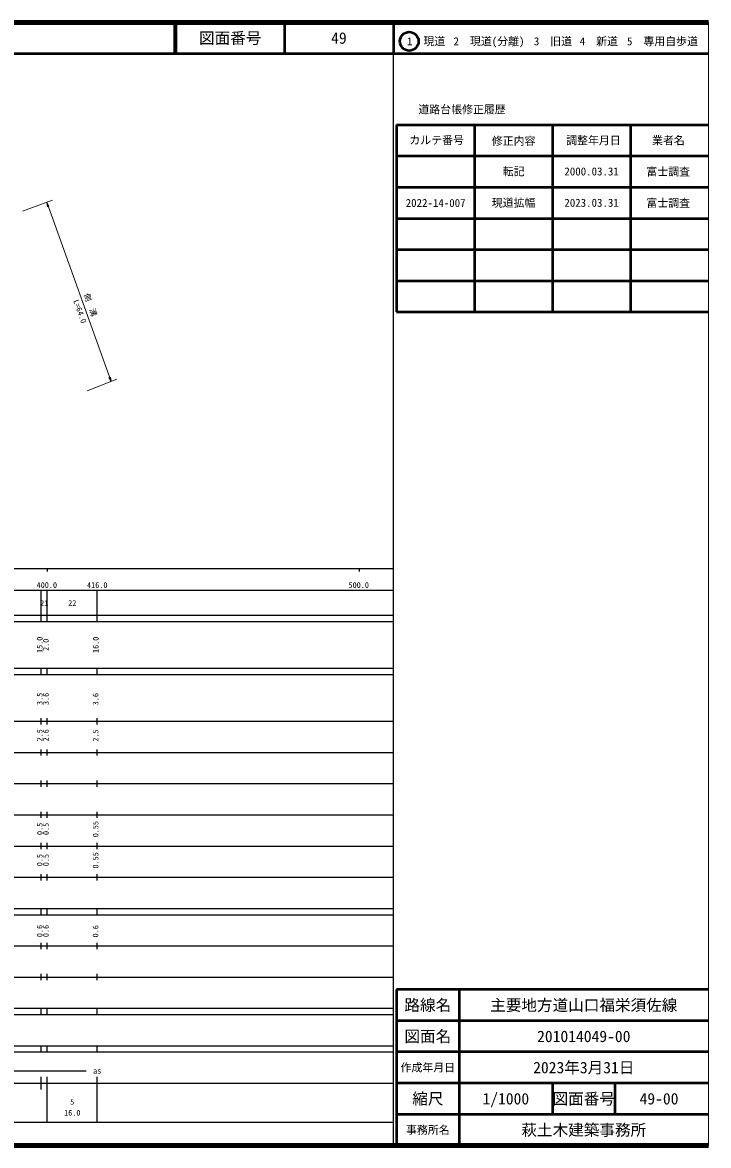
# Model space of a CAD drawing. Units: millimetres, scale not verified. Extents: x 40000 to 680000, y 20000 to 380000.
# Drawn here: x 460028 to 680000, y 20000 to 380000 of the extents above; entities that cross this region are included whole.
import ezdxf
from ezdxf.enums import TextEntityAlignment as Align

# ---------------------------------------------------------------- set-up
doc = ezdxf.new("R2010")
doc.units = ezdxf.units.MM
doc.header["$LTSCALE"] = 1000
for name, color, linetype, lineweight in [('M-STR-STR3', 7, 'Continuous', 13), ('M-TTL', 2, 'Continuous', 140), ('M-TTL-BAND', 7, 'Continuous', 25), ('M-TTL-FRAM', 2, 'Continuous', 50), ('M-TTL-LINE', 7, 'Continuous', 50)]:
    doc.layers.add(name, color=color, linetype=linetype, lineweight=lineweight)
doc.layers.add('M-TTL-TXT', color=7, linetype='Continuous')
doc.styles.add('ＭＳ ゴシック', font='')
doc.styles.get('ＭＳ ゴシック').set_extended_font_data('MS Gothic')

# ---------------------------------------------------------------- blocks, each defined once
blk = doc.blocks.new('open_arrow')
at = {"color": 0, "linetype": 'Continuous', "lineweight": -2}
blk.add_lwpolyline([(7.5, 1.25), (0, 0), (7.5, -1.25)], dxfattribs=at)

msp = doc.modelspace()

# ---------------------------------------------------------------- linework, layer by layer
at = {"layer": 'M-STR-STR3'}
for p, q in [((460059, 319495), (469693, 323053)), ((467817, 322360), (488468, 264895)), ((480765, 261876), (490331, 265625))]:
    msp.add_line(p, q, dxfattribs=at)
at = {"layer": 'M-TTL'}
for p, q in [((680000, 380000), (40000, 380000)), ((40000, 20000), (680000, 20000))]:
    msp.add_line(p, q, dxfattribs=at)
at = {"layer": 'M-TTL', "lineweight": 13}
msp.add_line((680000, 20000), (680000, 380000), dxfattribs=at)
at = {"layer": 'M-TTL-BAND'}
for p, q in [((579000, 20000), (579000, 370000)), ((40000, 205000), (579000, 205000)), ((468000, 205000), (468000, 204000)), ((568000, 205000), (568000, 204000)), ((68000, 198000), (579000, 198000)), ((466000, 188000), (466000, 198000)), ((468000, 188000), (468000, 198000)), ((484000, 188000), (484000, 198000)), ((484000, 188000), (484000, 198000)), ((484000, 188000), (484000, 198000)), ((484000, 188000), (484000, 198000)), ((484000, 188000), (484000, 198000)), ((484000, 188000), (484000, 198000)), ((484000, 188000), (484000, 198000)), ((484000, 188000), (484000, 198000)), ((484000, 188000), (484000, 198000)), ((484000, 188000), (484000, 198000)), ((40000, 190000), (579000, 190000)), ((40000, 188000), (579000, 188000)), ((40000, 173000), (579000, 173000)), ((466000, 171000), (466000, 173000)), ((468000, 171000), (468000, 173000)), ((484000, 171000), (484000, 173000)), ((484000, 171000), (484000, 173000)), ((484000, 171000), (484000, 173000)), ((484000, 171000), (484000, 173000)), ((484000, 171000), (484000, 173000)), ((484000, 171000), (484000, 173000)), ((484000, 171000), (484000, 173000)), ((484000, 171000), (484000, 173000)), ((484000, 171000), (484000, 173000)), ((484000, 171000), (484000, 173000)), ((40000, 171000), (579000, 171000)), ((40000, 156000), (579000, 156000)), ((466000, 155000), (466000, 157000)), ((468000, 155000), (468000, 157000)), ((484000, 155000), (484000, 157000)), ((484000, 155000), (484000, 157000)), ((484000, 155000), (484000, 157000)), ((484000, 155000), (484000, 157000)), ((484000, 155000), (484000, 157000)), ((484000, 155000), (484000, 157000)), ((484000, 155000), (484000, 157000)), ((484000, 155000), (484000, 157000)), ((484000, 155000), (484000, 157000)), ((484000, 155000), (484000, 157000)), ((46000, 146000), (579000, 146000)), ((466000, 145000), (466000, 147000)), ((468000, 145000), (468000, 147000)), ((484000, 145000), (484000, 147000)), ((484000, 145000), (484000, 147000)), ((484000, 145000), (484000, 147000)), ((484000, 145000), (484000, 147000)), ((484000, 145000), (484000, 147000)), ((484000, 145000), (484000, 147000)), ((484000, 145000), (484000, 147000)), ((484000, 145000), (484000, 147000)), ((484000, 145000), (484000, 147000)), ((484000, 145000), (484000, 147000)), ((466000, 135000), (466000, 137000)), ((468000, 135000), (468000, 137000)), ((484000, 135000), (484000, 137000)), ((484000, 135000), (484000, 137000)), ((484000, 135000), (484000, 137000)), ((484000, 135000), (484000, 137000)), ((484000, 135000), (484000, 137000)), ((484000, 135000), (484000, 137000)), ((484000, 135000), (484000, 137000)), ((484000, 135000), (484000, 137000)), ((484000, 135000), (484000, 137000)), ((484000, 135000), (484000, 137000)), ((52000, 136000), (579000, 136000)), ((46000, 126000), (579000, 126000)), ((466000, 125000), (466000, 127000)), ((468000, 125000), (468000, 127000)), ((484000, 125000), (484000, 127000)), ((484000, 125000), (484000, 127000)), ((484000, 125000), (484000, 127000)), ((484000, 125000), (484000, 127000)), ((484000, 125000), (484000, 127000)), ((484000, 125000), (484000, 127000)), ((484000, 125000), (484000, 127000)), ((484000, 125000), (484000, 127000)), ((484000, 125000), (484000, 127000)), ((484000, 125000), (484000, 127000)), ((52000, 116000), (579000, 116000)), ((466000, 115000), (466000, 117000)), ((468000, 115000), (468000, 117000)), ((484000, 115000), (484000, 117000)), ((484000, 115000), (484000, 117000)), ((484000, 115000), (484000, 117000)), ((484000, 115000), (484000, 117000)), ((484000, 115000), (484000, 117000)), ((484000, 115000), (484000, 117000)), ((484000, 115000), (484000, 117000)), ((484000, 115000), (484000, 117000)), ((484000, 115000), (484000, 117000)), ((484000, 115000), (484000, 117000)), ((46000, 106000), (579000, 106000)), ((466000, 105000), (466000, 107000)), ((468000, 105000), (468000, 107000)), ((484000, 105000), (484000, 107000)), ((484000, 105000), (484000, 107000)), ((484000, 105000), (484000, 107000)), ((484000, 105000), (484000, 107000)), ((484000, 105000), (484000, 107000)), ((484000, 105000), (484000, 107000)), ((484000, 105000), (484000, 107000)), ((484000, 105000), (484000, 107000)), ((484000, 105000), (484000, 107000)), ((484000, 105000), (484000, 107000)), ((40000, 96000), (579000, 96000)), ((40000, 94000), (579000, 94000)), ((466000, 94000), (466000, 96000)), ((468000, 94000), (468000, 96000)), ((484000, 94000), (484000, 96000)), ((484000, 94000), (484000, 96000)), ((484000, 94000), (484000, 96000)), ((484000, 94000), (484000, 96000)), ((484000, 94000), (484000, 96000)), ((484000, 94000), (484000, 96000)), ((484000, 94000), (484000, 96000)), ((484000, 94000), (484000, 96000)), ((484000, 94000), (484000, 96000)), ((484000, 94000), (484000, 96000)), ((49000, 84000), (579000, 84000)), ((466000, 83000), (466000, 85000)), ((468000, 83000), (468000, 85000)), ((484000, 83000), (484000, 85000)), ((484000, 83000), (484000, 85000)), ((484000, 83000), (484000, 85000)), ((484000, 83000), (484000, 85000)), ((484000, 83000), (484000, 85000)), ((484000, 83000), (484000, 85000)), ((484000, 83000), (484000, 85000)), ((484000, 83000), (484000, 85000)), ((484000, 83000), (484000, 85000)), ((484000, 83000), (484000, 85000)), ((40000, 74000), (579000, 74000)), ((466000, 73000), (466000, 75000)), ((468000, 73000), (468000, 75000)), ((484000, 73000), (484000, 75000)), ((484000, 73000), (484000, 75000)), ((484000, 73000), (484000, 75000)), ((484000, 73000), (484000, 75000)), ((484000, 73000), (484000, 75000)), ((484000, 73000), (484000, 75000)), ((484000, 73000), (484000, 75000)), ((484000, 73000), (484000, 75000)), ((484000, 73000), (484000, 75000)), ((484000, 73000), (484000, 75000)), ((40000, 64000), (579000, 64000)), ((40000, 62000), (579000, 62000)), ((466000, 62000), (466000, 64000)), ((468000, 62000), (468000, 64000)), ((484000, 62000), (484000, 64000)), ((484000, 62000), (484000, 64000)), ((484000, 62000), (484000, 64000)), ((484000, 62000), (484000, 64000)), ((484000, 62000), (484000, 64000)), ((484000, 62000), (484000, 64000)), ((484000, 62000), (484000, 64000)), ((484000, 62000), (484000, 64000)), ((484000, 62000), (484000, 64000)), ((484000, 62000), (484000, 64000)), ((40000, 52000), (579000, 52000)), ((466000, 50000), (466000, 52000)), ((468000, 50000), (468000, 52000)), ((484000, 50000), (484000, 52000)), ((484000, 50000), (484000, 52000)), ((484000, 50000), (484000, 52000)), ((484000, 50000), (484000, 52000)), ((484000, 50000), (484000, 52000)), ((484000, 50000), (484000, 52000)), ((484000, 50000), (484000, 52000)), ((484000, 50000), (484000, 52000)), ((484000, 50000), (484000, 52000)), ((484000, 50000), (484000, 52000)), ((40000, 50000), (579000, 50000)), ((275500, 44000), (480474, 44000)), ((40000, 40000), (579000, 40000)), ((466000, 38000), (466000, 42000)), ((468000, 27500), (468000, 42000)), ((484000, 38000), (484000, 42000)), ((484000, 38000), (484000, 42000)), ((484000, 38000), (484000, 42000)), ((484000, 38000), (484000, 42000)), ((484000, 38000), (484000, 42000)), ((484000, 38000), (484000, 42000)), ((484000, 38000), (484000, 42000)), ((484000, 27500), (484000, 42000)), ((68000, 27500), (579000, 27500))]:
    msp.add_line(p, q, dxfattribs=at)
at = {"layer": 'M-TTL-FRAM'}
for p, q in [((580000, 347197), (580000, 287197)), ((580000, 347197), (680000, 347197)), ((580000, 287197), (680000, 287197)), ((680000, 70000), (580000, 70000)), ((580000, 70000), (580000, 20000))]:
    msp.add_line(p, q, dxfattribs=at)
at = {"layer": 'M-TTL-LINE'}
for p, q in [((508747, 380000), (508747, 370000)), ((509247, 380000), (509247, 370000)), ((543997, 380000), (543997, 370000)), ((579000, 380000), (579000, 370000)), ((40000, 370000), (680000, 370000)), ((605000, 347197), (605000, 287197)), ((630000, 347197), (630000, 287197)), ((655000, 347197), (655000, 287197)), ((580000, 337197), (680000, 337197)), ((580000, 327197), (680000, 327197)), ((580000, 317197), (680000, 317197)), ((580000, 307197), (680000, 307197)), ((580000, 297197), (680000, 297197)), ((600000, 70000), (600000, 20000)), ((680000, 60000), (580000, 60000)), ((680000, 50000), (580000, 50000)), ((680000, 40000), (580000, 40000)), ((630000, 40000), (630000, 30000)), ((650000, 40000), (650000, 30000)), ((680000, 30000), (580000, 30000))]:
    msp.add_line(p, q, dxfattribs=at)
msp.add_circle((584031, 373958), 3000, dxfattribs=at)

# ---------------------------------------------------------------- block references
at = {"layer": 'M-STR-STR3', "xscale": 193, "yscale": 193}
for p, rotation in [((467817, 322360), 289.8), ((488468, 264895), 109.8)]:
    msp.add_blockref('open_arrow', p, dxfattribs=dict(at, rotation=rotation))

# ---------------------------------------------------------------- texts
at = {"layer": 'M-STR-STR3', "style": 'ＭＳ ゴシック'}
for s, p in [('側\u3000溝', (479139, 292616)), ('L=64.0', (475767, 290591))]:
    msp.add_text(s, height=1833, rotation=289.767, dxfattribs=at).set_placement(p, align=Align.BOTTOM_LEFT)
at = {"layer": 'M-TTL-BAND', "style": 'ＭＳ ゴシック'}
for s, p in [('400.0', (467844, 198195)), ('416.0', (484000, 198195)), ('500.0', (567844, 198195)), ('21', (467000, 192405)), ('22', (476000, 192405)), ('as', (484000, 42500)), ('5', (476000, 32523)), ('16.0', (476000, 29033))]:
    msp.add_text(s, height=1833, dxfattribs=at).set_placement(p, align=Align.BOTTOM_CENTER)
for s, p in [('15.0', (467000, 180500)), ('2.0', (469000, 180500)), ('16.0', (485000, 180500)), ('3.5', (467000, 163174)), ('3.6', (469000, 163174)), ('3.6', (484936, 163096)), ('2.5', (467000, 151500)), ('2.6', (469000, 151500)), ('2.5', (484936, 151422)), ('0.5', (467000, 121500)), ('0.5', (469000, 121500)), ('0.55', (484936, 121422)), ('0.5', (467000, 111500)), ('0.5', (469000, 111500)), ('0.55', (484936, 111422)), ('0.6', (467000, 88764)), ('0.6', (469000, 88764)), ('0.6', (484936, 88686))]:
    msp.add_text(s, height=1833, rotation=90, dxfattribs=at).set_placement(p, align=Align.BOTTOM_CENTER)
at = {"layer": 'M-TTL-TXT', "style": 'ＭＳ ゴシック'}
for s, height, p in [('図面番号', 3666, (526622, 375000)), ('49', 3666, (561497, 375000)), ('1\u3000現道', 2566, (589448, 373958)), ('2\u3000現道(分離)', 2566, (609619, 373958)), ('3\u3000旧道', 2566, (630121, 373958)), ('4\u3000新道', 2566, (644824, 373958)), ('5\u3000専用自歩道', 2566, (665228, 373958)), ('道路台帳修正履歴', 2566, (600968, 352113)), ('カルテ番号', 2566, (592839, 342277)), ('修正内容', 2566, (617509, 342023)), ('調整年月日', 2566, (643089, 342197)), ('業者名', 2566, (667134, 342197)), ('転記', 2566, (617500, 332245)), ('2000.03.31', 2566, (642500, 332245)), ('富士調査', 2566, (667077, 332189)), ('2022-14-007', 2566, (592500, 322143)), ('現道拡幅', 2566, (617500, 322200)), ('2023.03.31', 2566, (642500, 322200)), ('富士調査', 2566, (667077, 322143)), ('路線名', 3666, (590000, 65000)), ('路線名', 3666, (590000, 65000)), ('主要地方道山口福栄須佐線', 3666, (640000, 65000)), ('図面名', 3666, (590000, 55000)), ('図面名', 3666, (590000, 55000)), ('201014049-00', 3666, (640000, 55000)), ('2023年3月31日', 3666, (640000, 45000)), ('作成年月日', 2566, (590000, 45000)), ('作成年月日', 2566, (590000, 45000)), ('縮尺', 3666, (590000, 35000)), ('縮尺', 3666, (590000, 35000)), ('1/1000', 3666, (615000, 35000)), ('図面番号', 3666, (640000, 35000)), ('図面番号', 3666, (640000, 35000)), ('49-00', 3666, (664125, 35000)), ('事務所名', 2566, (590000, 25000)), ('事務所名', 2566, (590000, 25000)), ('萩土木建築事務所', 3666, (640000, 25000))]:
    msp.add_text(s, height=height, dxfattribs=at).set_placement(p, align=Align.MIDDLE_CENTER)

doc.saveas('drawing.dxf')
